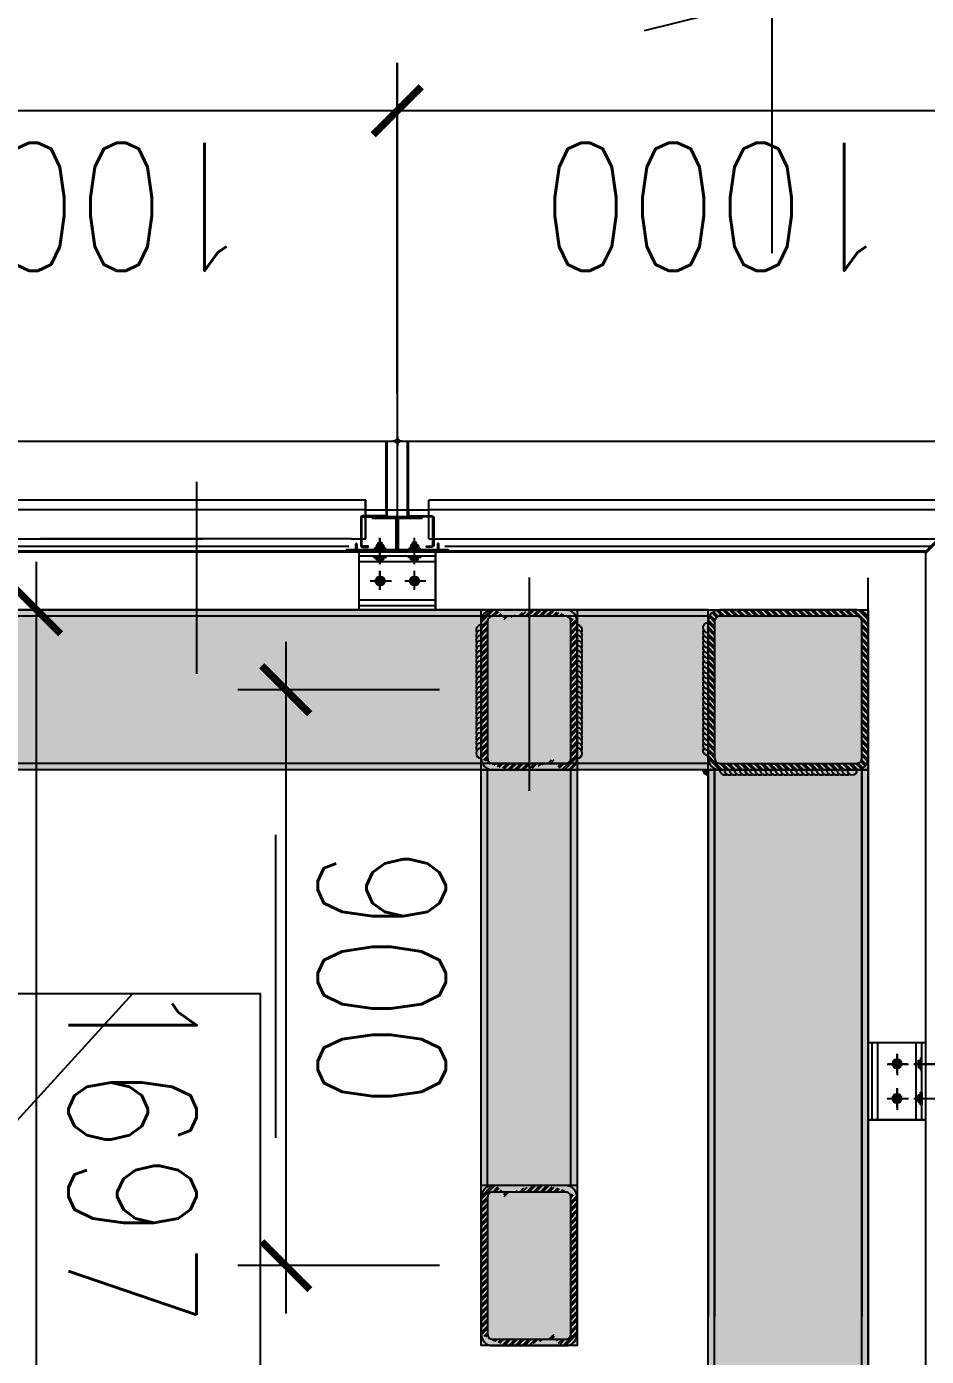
# Model space of a CAD drawing. Header units: millimetres. Extents: x 464 to 50148, y 310 to 56051.
# Drawn here: x 36494 to 37900, y 38253 to 40331 of the extents above; entities that cross this region are included whole.
import ezdxf

# ---------------------------------------------------------------- set-up
doc = ezdxf.new("R2010")
doc.units = ezdxf.units.MM
doc.linetypes.add('DASH', pattern=[0.35, 0.25, -0.1])
doc.layers.get('0').update_dxf_attribs({"color": 8})
doc.layers.get('Defpoints').update_dxf_attribs({"color": 8})
for name, color, linetype in [('COL-10 Rev j', 8, 'Continuous'), ('COL-228 Rev j', 8, 'Continuous'), ('CON', 8, 'Continuous'), ('DIM', 8, 'Continuous'), ('DLN030', 8, 'Continuous'), ('DLN040__', 8, 'Continuous'), ('DLN280__', 8, 'Continuous'), ('DLN314__', 8, 'Continuous'), ('LOUVRE_MULLION', 8, 'Continuous'), ('USER', 8, 'Continuous')]:
    doc.layers.add(name, color=color, linetype=linetype)
doc.styles.add('SIMPLEX', font='SIMPLEX.shx', dxfattribs={"width": 0.8, "bigfont": 'chineset.shx'})
doc.styles.add('SWIS721LT450', font='swissl.ttf')
doc.dimstyles.new('HKDT-70', dxfattribs={"dimscale": 70, "dimtxt": 4, "dimasz": 1.5, "dimexe": 1.5, "dimexo": 1.5, "dimgap": 1, "dimtad": 1, "dimdec": 0, "dimlfac": 1, "dimdsep": 46, "dimtxsty": 'SIMPLEX', "dimblk": 'ARCHTICK', "dimcen": 1, "dimdle": 1.5, "dimclrd": 256, "dimclre": 256, "dimclrt": 256, "dimadec": 1, "dimazin": 3, "dimtfac": 1, "dimtdec": 0, "dimtix": 1, "dimtmove": 2, "dimatfit": 0, "dimfxl": 3, "dimlwd": -1, "dimlwe": -1, "dimarcsym": 0})
doc.dimstyles.new('INTDIM', dxfattribs={"dimscale": 200, "dimtxt": 2.25, "dimasz": 1.5, "dimexe": 1, "dimexo": 0, "dimgap": 1, "dimtad": 1, "dimdec": 0, "dimrnd": 1, "dimzin": 1, "dimdsep": 46, "dimtxsty": 'SWIS721LT450', "dimcen": 1, "dimclrd": 256, "dimclre": 256, "dimclrt": 256, "dimaunit": 1, "dimadec": 3, "dimazin": 0, "dimtfac": 1, "dimtdec": 0, "dimtix": 1, "dimtmove": 2, "dimatfit": 0, "dimfxl": 1, "dimtolj": 1, "dimtzin": 0, "dimarcsym": 0})

# ---------------------------------------------------------------- blocks, each defined once
blk = doc.blocks.new('DIMARR')
for p, q in [((-1, 0.25), (0, 0)), ((-1, 0), (0, 0)), ((0, 0), (-1, -0.25))]:
    blk.add_line(p, q)
blk = doc.blocks.new('*D140')
at = {"layer": 'Defpoints', "color": 0, "transparency": 16777216}
for p in [(37659.5, 40374.4), (20434.5, 39776.7), (37659.5, 39776.7)]:
    blk.add_point(p, dxfattribs=at)
at = {"layer": 'DLN030', "lineweight": -2, "transparency": 16777216}
for p, q in [((20434.5, 39976.7), (20434.5, 40574.4)), ((37659.5, 39976.7), (37659.5, 40574.4)), ((20634.5, 40374.4), (37459.5, 40374.4))]:
    blk.add_line(p, q, dxfattribs=at)
at = {"layer": 'DLN030', "lineweight": -2, "transparency": 16777216, "xscale": 200, "yscale": 200, "zscale": 200, "rotation": 180}
blk.add_blockref('DIMARR', (20434.5, 40374.4), dxfattribs=at)
at = {"layer": 'DLN030', "lineweight": -2, "transparency": 16777216, "xscale": 200, "yscale": 200, "zscale": 200}
blk.add_blockref('DIMARR', (37659.5, 40374.4), dxfattribs=at)
at = {"layer": 'DLN030', "transparency": 16777216, "insert": (29047, 40628.6), "char_height": 300, "attachment_point": 5, "style": 'SWIS721LT450'}
blk.add_mtext('\\A1;17225', dxfattribs=at)
blk = doc.blocks.new('_ArchTick')
at = {"color": 0, "linetype": 'ByBlock', "const_width": 0.15}
blk.add_lwpolyline([(-0.5, -0.5), (0.5, 0.5)], dxfattribs=at)
blk = doc.blocks.new('*D34')
at = {"layer": 'Defpoints', "color": 0, "linetype": 'DASH', "ltscale": 300, "transparency": 16777216}
for p in [(997.9, 203.5), (1997.9, 90), (1997.9, -516.4)]:
    blk.add_point(p, dxfattribs=at)
at = {"layer": 'LOUVRE_MULLION', "color": 6, "ltscale": 300, "transparency": 16777216}
for p, q in [((997.9, 128.5), (997.9, -591.4)), ((1997.9, 15), (1997.9, -591.4)), ((922.9, -516.4), (2072.9, -516.4))]:
    blk.add_line(p, q, dxfattribs=at)
at = {"layer": 'LOUVRE_MULLION', "color": 6, "linetype": 'DASH', "ltscale": 300, "transparency": 16777216, "xscale": 75, "yscale": 75, "zscale": 75, "rotation": 180}
blk.add_blockref('_ArchTick', (997.9, -516.4), dxfattribs=at)
at = {"layer": 'LOUVRE_MULLION', "color": 6, "linetype": 'DASH', "ltscale": 300, "transparency": 16777216, "xscale": 75, "yscale": 75, "zscale": 75}
blk.add_blockref('_ArchTick', (1997.9, -516.4), dxfattribs=at)
at = {"layer": 'LOUVRE_MULLION', "color": 4, "linetype": 'DASH', "ltscale": 300, "transparency": 16777216, "insert": (1497.9, -366.4), "char_height": 200, "attachment_point": 5, "style": 'SIMPLEX'}
blk.add_mtext('1000', dxfattribs=at)
blk = doc.blocks.new('250X150X10')
at = {"ltscale": 100}
h = blk.add_hatch(dxfattribs=at)
h.set_pattern_fill('ANSI32', color=256, scale=20, style=0)
h.set_pattern_definition([(45, (0, 0), (-5.30330086, 5.30330086), []), (45, (3.5355, 0), (-5.30330086, 5.30330086), [])])
h.paths.add_polyline_path([(-55896.1, -430690.8), (-55896.1, -430476.8, 0.315789), (-56010.1, -430476.8, 1), (-56046.1, -430476.8), (-56046.1, -430690.8, 0.315789), (-55932.1, -430690.8, 1)])
h.paths.add_polyline_path([(-56028.1, -430698.8), (-55914.1, -430698.8, 0.414214), (-55906.1, -430690.8), (-55906.1, -430476.8, 0.414214), (-55914.1, -430468.8), (-56028.1, -430468.8, 0.414214), (-56036.1, -430476.8), (-56036.1, -430690.8, 0.414214)], flags=16)
for points in [[(-56028.1, -430708.8), (-55914.1, -430708.8, 0.414214), (-55896.1, -430690.8), (-55896.1, -430476.8, 0.414214), (-55914.1, -430458.8), (-56028.1, -430458.8, 0.414214), (-56046.1, -430476.8), (-56046.1, -430690.8, 0.414214)], [(-56028.1, -430698.8), (-55914.1, -430698.8, 0.414214), (-55906.1, -430690.8), (-55906.1, -430476.8, 0.414214), (-55914.1, -430468.8), (-56028.1, -430468.8, 0.414214), (-56036.1, -430476.8), (-56036.1, -430690.8, 0.414214)]]:
    blk.add_lwpolyline(points, format="xyb", close=True)
blk = doc.blocks.new('cp')
at = {"layer": 'USER'}
h = blk.add_hatch(color=256, dxfattribs=at)
h.paths.add_polyline_path([(0, 0), (1, 0, 0.414214), (0, 1)])
h.paths.add_polyline_path([(0, 0), (-1, 0, 0.414214), (0, -1)])
for p, q in [((-2.5, 0), (2.5, 0)), ((0, -2.5), (0, 2.5))]:
    blk.add_line(p, q, dxfattribs=at)
blk.add_circle((0, 0), 1, dxfattribs=at)
blk = doc.blocks.new('hanfeng8')
for centre, start, end in [((-134175.9, -434457.1), 90, 270), ((-134025.9, -434457.1), 270, 90), ((-134175.9, -434465.1), 150, 270), ((-134175.9, -434473.1), 150, 270), ((-134025.9, -434465.1), 270, 30), ((-134025.9, -434473.1), 270, 30), ((-134175.9, -434481.1), 150, 270), ((-134175.9, -434489.1), 150, 270), ((-134175.9, -434497.1), 150, 270), ((-134025.9, -434481.1), 270, 30), ((-134025.9, -434489.1), 270, 30), ((-134025.9, -434497.1), 270, 30), ((-134175.9, -434505.1), 150, 270), ((-134175.9, -434513.1), 150, 270), ((-134025.9, -434505.1), 270, 30), ((-134025.9, -434513.1), 270, 30), ((-134175.9, -434521.1), 150, 270), ((-134175.9, -434529.1), 150, 270), ((-134175.9, -434537.1), 150, 270), ((-134025.9, -434521.1), 270, 30), ((-134025.9, -434529.1), 270, 30), ((-134025.9, -434537.1), 270, 30), ((-134175.9, -434545.1), 150, 270), ((-134175.9, -434553.1), 150, 270), ((-134025.9, -434545.1), 270, 30), ((-134025.9, -434553.1), 270, 30), ((-134175.9, -434561.1), 150, 270), ((-134175.9, -434569.1), 150, 270), ((-134175.9, -434577.1), 150, 270), ((-134025.9, -434561.1), 270, 30), ((-134025.9, -434569.1), 270, 30), ((-134025.9, -434577.1), 270, 30), ((-134175.9, -434585.1), 150, 270), ((-134175.9, -434593.1), 150, 270), ((-134175.9, -434601.1), 150, 270), ((-134025.9, -434585.1), 270, 30), ((-134025.9, -434593.1), 270, 30), ((-134025.9, -434601.1), 270, 30), ((-134175.9, -434609.1), 150, 270), ((-134175.9, -434617.1), 150, 270), ((-134025.9, -434609.1), 270, 30), ((-134025.9, -434617.1), 270, 30), ((-134175.9, -434625.1), 150, 270), ((-134175.9, -434633.1), 150, 270), ((-134175.9, -434641.1), 150, 270), ((-134025.9, -434625.1), 270, 30), ((-134025.9, -434633.1), 270, 30), ((-134025.9, -434641.1), 270, 30), ((-134175.9, -434649.1), 150, 270), ((-134025.9, -434649.1), 270, 30)]:
    blk.add_arc(centre, 8, start, end)
blk = doc.blocks.new('*D39')
at = {"layer": 'Defpoints', "color": 0, "linetype": 'ByBlock', "transparency": 16777216}
for p in [(791.9, 1601.9), (791.9, 1420.7), (262.1, 1368.1)]:
    blk.add_point(p, dxfattribs=at)
at = {"layer": 'DIM', "color": 6, "transparency": 16777216}
for p, q in [((262.1, 1443.1), (262.1, 1676.9)), ((791.9, 1495.7), (791.9, 1676.9)), ((187.1, 1601.9), (866.9, 1601.9))]:
    blk.add_line(p, q, dxfattribs=at)
at = {"layer": 'DIM', "color": 6, "linetype": 'ByBlock', "transparency": 16777216, "xscale": 75, "yscale": 75, "zscale": 75, "rotation": 180}
blk.add_blockref('_ArchTick', (262.1, 1601.9), dxfattribs=at)
at = {"layer": 'DIM', "color": 6, "linetype": 'ByBlock', "transparency": 16777216, "xscale": 75, "yscale": 75, "zscale": 75}
blk.add_blockref('_ArchTick', (791.9, 1601.9), dxfattribs=at)
at = {"layer": 'DIM', "color": 4, "linetype": 'ByBlock', "transparency": 16777216, "insert": (527, 1751.9), "char_height": 200, "attachment_point": 5, "style": 'SIMPLEX'}
blk.add_mtext('530', dxfattribs=at)
blk = doc.blocks.new('*D40')
at = {"layer": 'Defpoints', "color": 0, "linetype": 'ByBlock', "transparency": 16777216}
for p in [(1791.9, 1601.9), (791.9, 1420.7), (1791.9, 1413.5)]:
    blk.add_point(p, dxfattribs=at)
at = {"layer": 'DIM', "color": 6, "transparency": 16777216}
for p, q in [((791.9, 1495.7), (791.9, 1676.9)), ((1791.9, 1488.5), (1791.9, 1676.9)), ((716.9, 1601.9), (1866.9, 1601.9))]:
    blk.add_line(p, q, dxfattribs=at)
at = {"layer": 'DIM', "color": 6, "linetype": 'ByBlock', "transparency": 16777216, "xscale": 75, "yscale": 75, "zscale": 75, "rotation": 180}
blk.add_blockref('_ArchTick', (791.9, 1601.9), dxfattribs=at)
at = {"layer": 'DIM', "color": 6, "linetype": 'ByBlock', "transparency": 16777216, "xscale": 75, "yscale": 75, "zscale": 75}
blk.add_blockref('_ArchTick', (1791.9, 1601.9), dxfattribs=at)
at = {"layer": 'DIM', "color": 4, "linetype": 'ByBlock', "transparency": 16777216, "insert": (1291.9, 1751.9), "char_height": 200, "attachment_point": 5, "style": 'SIMPLEX'}
blk.add_mtext('1000', dxfattribs=at)
blk = doc.blocks.new('*D56')
at = {"layer": 'Defpoints', "color": 0, "linetype": 'ByBlock', "transparency": 16777216}
for p in [(856.9, 1288.5), (1172.3, 1288.5), (856.9, 388.5)]:
    blk.add_point(p, dxfattribs=at)
at = {"layer": 'DIM', "color": 6, "transparency": 16777216}
for p, q in [((1172.3, 313.5), (1172.3, 1363.5)), ((931.9, 1288.5), (1247.3, 1288.5)), ((931.9, 388.5), (1247.3, 388.5))]:
    blk.add_line(p, q, dxfattribs=at)
at = {"layer": 'DIM', "color": 6, "linetype": 'ByBlock', "transparency": 16777216, "xscale": 75, "yscale": 75, "zscale": 75}
for p, rotation in [((1172.3, 1288.5), 90), ((1172.3, 388.5), 270)]:
    blk.add_blockref('_ArchTick', p, dxfattribs=dict(at, rotation=rotation))
at = {"layer": 'DIM', "color": 4, "linetype": 'ByBlock', "transparency": 16777216, "insert": (1022.3, 838.5), "char_height": 200, "attachment_point": 5, "rotation": 90, "style": 'SIMPLEX'}
blk.add_mtext('900', dxfattribs=at)
blk = doc.blocks.new('*D66')
at = {"layer": 'Defpoints', "color": 0, "linetype": 'ByBlock', "ltscale": 100, "transparency": 16777216}
for p in [(-1.4, 0), (998.1, 0), (998.1, -516.4)]:
    blk.add_point(p, dxfattribs=at)
at = {"layer": 'DIM', "color": 6, "ltscale": 100, "transparency": 16777216}
for p, q in [((-1.4, -75), (-1.4, -591.4)), ((998.1, -75), (998.1, -591.4)), ((-76.4, -516.4), (1073.1, -516.4))]:
    blk.add_line(p, q, dxfattribs=at)
at = {"layer": 'DIM', "color": 6, "linetype": 'ByBlock', "ltscale": 100, "transparency": 16777216, "xscale": 75, "yscale": 75, "zscale": 75, "rotation": 180}
blk.add_blockref('_ArchTick', (-1.4, -516.4), dxfattribs=at)
at = {"layer": 'DIM', "color": 6, "linetype": 'ByBlock', "ltscale": 100, "transparency": 16777216, "xscale": 75, "yscale": 75, "zscale": 75}
blk.add_blockref('_ArchTick', (998.1, -516.4), dxfattribs=at)
at = {"layer": 'DIM', "color": 4, "linetype": 'ByBlock', "ltscale": 100, "transparency": 16777216, "insert": (498.3, -366.4), "char_height": 200, "attachment_point": 5, "style": 'SIMPLEX'}
blk.add_mtext('1000', dxfattribs=at)
blk = doc.blocks.new('*D72')
at = {"layer": 'Defpoints', "color": 0, "linetype": 'ByBlock', "transparency": 16777216}
for p in [(1412.1, 1960.1), (1329.1, 263.5), (1561.7, 263.5)]:
    blk.add_point(p, dxfattribs=at)
at = {"layer": 'DIM', "color": 6, "transparency": 16777216}
for p, q in [((1561.7, 2035.1), (1561.7, 188.5)), ((1487.1, 1960.1), (1636.7, 1960.1)), ((1404.1, 263.5), (1636.7, 263.5))]:
    blk.add_line(p, q, dxfattribs=at)
at = {"layer": 'DIM', "color": 6, "linetype": 'ByBlock', "transparency": 16777216, "xscale": 75, "yscale": 75, "zscale": 75}
for p, rotation in [((1561.7, 1960.1), 90), ((1561.7, 263.5), 270)]:
    blk.add_blockref('_ArchTick', p, dxfattribs=dict(at, rotation=rotation))
at = {"layer": 'DIM', "color": 4, "linetype": 'ByBlock', "transparency": 16777216, "insert": (1411.7, 1111.8), "char_height": 200, "attachment_point": 5, "rotation": 90, "style": 'SIMPLEX'}
blk.add_mtext('1697', dxfattribs=at)
blk = doc.blocks.new('A$C7E8B1C4A')
h = blk.add_hatch()
h.set_pattern_fill('ANSI32', color=256, scale=20, angle=-90, style=0)
h.set_pattern_definition([(315, (430970.8645, -55632.636), (5.30330086, 5.30330086), []), (315, (430970.8645, -55636.172), (5.30330086, 5.30330086), [])])
h.paths.add_polyline_path([(494.1, 263.5, 0.414214), (512.1, 281.5), (512.1, 495.5, 0.414167), (494.1, 513.5), (280.1, 513.5, 0.414214), (262.1, 495.5), (262.1, 281.5, 0.414167), (280.1, 263.5)])
h.paths.add_polyline_path([(280.1, 273.5, -0.414214), (272.1, 281.5), (272.1, 495.5, -0.41426), (280.1, 503.5), (494.1, 503.5, -0.414214), (502.1, 495.5), (502.1, 281.5, -0.41426), (494.1, 273.5)], flags=16)
at = {"layer": 'CON'}
for points in [[(520.1, 513.5, 0.414828), (512.1, 521.5), (512.1, 513.5)], [(520.1, 513.5), (512.1, 513.5), (512.1, 521.5, -0.414227)]]:
    blk.add_hatch(color=256, dxfattribs=at).paths.add_polyline_path(points)
for p, q in [((262.1, 1900.1), (262.1, 513.5)), ((512.1, 1900.1), (512.1, 513.5)), ((262.1, 513.5), (262.1, 1368.1)), ((512.1, 513.5), (512.1, 1368.1)), ((262.1, 1060.5), (262.1, 940.5)), ((262.1, 1060.1), (262.1, 940.1)), ((791.9, 213), (791.9, 546.5)), ((512.1, 513.5), (262.1, 513.5)), ((262.1, 513.5), (1555.8, 513.5)), ((512.1, 513.5), (731.9, 513.5)), ((512.1, 513.5), (512.1, 263.5)), ((851.9, 513.5), (1731.9, 513.5)), ((512.1, 263.5), (937.9, 263.5)), ((512.1, 263.5), (1555.8, 263.5)), ((937.9, 263.5), (1057.9, 263.5)), ((938.1, 263.5), (1058.1, 263.5)), ((1057.9, 263.5), (1731.9, 263.5))]:
    blk.add_line(p, q)
for points in [[(262.1, 495.5), (262.1, 281.5, 0.414214), (280.1, 263.5), (494.1, 263.5, 0.414214), (512.1, 281.5), (512.1, 495.5, 0.414214), (494.1, 513.5), (280.1, 513.5, 0.414214)], [(272.1, 495.5), (272.1, 281.5, 0.414214), (280.1, 273.5), (494.1, 273.5, 0.414214), (502.1, 281.5), (502.1, 495.5, 0.414214), (494.1, 503.5), (280.1, 503.5, 0.414214)]]:
    blk.add_lwpolyline(points, format="xyb", close=True)
for centre, end in [((287.1, 513.5), 180.003), ((295.1, 513.5), 120.003), ((303.1, 513.5), 120.003), ((311.1, 513.5), 120.003), ((319.1, 513.5), 120.003), ((327.1, 513.5), 120.003), ((335.1, 513.5), 120.003), ((343.1, 513.5), 120.003), ((351.1, 513.5), 120.003), ((359.1, 513.5), 120.003), ((367.1, 513.5), 120.003), ((375.1, 513.5), 120.003), ((383.1, 513.5), 120.003), ((391.1, 513.5), 120.003), ((399.1, 513.5), 120.003), ((407.1, 513.5), 120.003), ((415.1, 513.5), 120.003), ((423.1, 513.5), 120.003), ((431.1, 513.5), 120.003), ((439.1, 513.5), 120.003), ((447.1, 513.5), 120.003), ((455.1, 513.5), 120.003), ((463.1, 513.5), 120.003), ((471.1, 513.5), 120.003), ((479.1, 513.5), 120.003)]:
    blk.add_arc(centre, 8, 0.003, end)
blk.add_lwpolyline([(716.9, 1163.5), (866.9, 1163.5), (866.9, 513.5), (716.9, 513.5)], close=True, dxfattribs=at)
for centre, start, end in [((446.1, 513.5), 0.0006, 120.0006), ((486.1, 513.5), 0.0006, 120.0006), ((512.1, 513.5), 359.9977, 90.0004), ((512.1, 513.5), 359.9996, 90.0023)]:
    blk.add_arc(centre, 8, start, end, dxfattribs=at)
at = {"layer": 'CON', "extrusion": (-1.22461e-16, -1.27435e-21, -1)}
for centre, end in [((-512.1, 483.4), 209.9994), ((-512.1, 475.4), 209.9994), ((-512.1, 467.4), 209.9994), ((-512.1, 459.4), 209.9994), ((-512.1, 451.4), 209.9994), ((-512.1, 443.4), 209.9994), ((-512.1, 435.4), 209.9994), ((-512.1, 427.4), 209.9994), ((-512.1, 419.4), 209.9994), ((-512.1, 411.4), 209.9994), ((-512.1, 403.4), 209.9994), ((-512.1, 395.4), 209.9994), ((-512.1, 387.4), 209.9994), ((-512.1, 379.4), 209.9994), ((-512.1, 371.4), 209.9994), ((-512.1, 363.4), 209.9994), ((-512.1, 355.4), 209.9994), ((-512.1, 347.4), 209.9994), ((-512.1, 339.4), 209.9994), ((-512.1, 331.4), 209.9994), ((-512.1, 323.4), 209.9994), ((-512.1, 315.4), 209.9994), ((-512.1, 307.4), 209.9994), ((-512.1, 299.4), 209.9994), ((-512.1, 291.4), 269.9994)]:
    blk.add_arc(centre, 8, 89.9994, end, dxfattribs=at)
at = {"layer": 'LOUVRE_MULLION'}
for p, q in [((272.1, 1887), (272.1, 513.5)), ((502.1, 1887), (502.1, 513.5)), ((172.1, 1589.6), (172.1, 174.9)), ((172.1, 1368.1), (172.1, 174.9)), ((272.1, 513.5), (272.1, 1368.1)), ((502.1, 513.5), (502.1, 1368.1)), ((262.1, 1060.5), (172.1, 1060.5)), ((172.1, 1060.5), (172.1, 940.5)), ((262.1, 1060.1), (172.1, 1060.1)), ((172.1, 1060.1), (172.1, 940.1)), ((178.1, 1060.5), (178.1, 940.5)), ((178.1, 1060.1), (178.1, 940.1)), ((187.1, 1060.5), (187.1, 940.5)), ((187.1, 1060.1), (187.1, 940.1)), ((247.1, 1060.5), (247.1, 940.5)), ((256.1, 1060.5), (256.1, 940.5)), ((256.1, 1060.1), (256.1, 940.1)), ((217.1, 1011.9), (217.1, 1044.9)), ((217.1, 1041.2), (217.1, 1011.3)), ((190.9, 1027.5), (149.4, 1027.5)), ((190.9, 1027.1), (149.4, 1027.1)), ((178.1, 1017.9), (178.1, 1037)), ((180.2, 1037), (178.1, 1037)), ((178.1, 1017.6), (178.1, 1036.6)), ((180.2, 1036.6), (178.1, 1036.6)), ((180.2, 1037), (180.2, 1017.9)), ((180.2, 1036.6), (180.2, 1017.6)), ((183.9, 1033), (180.2, 1033)), ((183.9, 1032.6), (180.2, 1032.6)), ((183.9, 1030.2), (180.2, 1030.2)), ((183.9, 1029.9), (180.2, 1029.9)), ((183.9, 1024.7), (180.2, 1024.7)), ((183.9, 1024.3), (180.2, 1024.3)), ((183.9, 1022), (180.2, 1022)), ((183.9, 1021.6), (180.2, 1021.6)), ((184.2, 1031.6), (184.2, 1023.4)), ((184.2, 1031.3), (184.2, 1023)), ((232.3, 1027.5), (199.3, 1027.5)), ((230.9, 1027.1), (201, 1027.1)), ((180.2, 1017.9), (178.1, 1017.9)), ((180.2, 1017.6), (178.1, 1017.6)), ((178.1, 983.1), (178.1, 964)), ((180.2, 983.1), (178.1, 983.1)), ((178.1, 982.7), (178.1, 963.6)), ((180.2, 982.7), (178.1, 982.7)), ((180.2, 964), (180.2, 983.1)), ((180.2, 963.6), (180.2, 982.7)), ((183.9, 979), (180.2, 979)), ((183.9, 978.7), (180.2, 978.7)), ((184.2, 969.4), (184.2, 977.6)), ((184.2, 969), (184.2, 977.3)), ((217.1, 958), (217.1, 990.9)), ((217.1, 987.3), (217.1, 957.4)), ((190.9, 973.5), (149.4, 973.5)), ((190.9, 973.2), (149.4, 973.2)), ((180.2, 964), (178.1, 964)), ((180.2, 963.6), (178.1, 963.6)), ((183.9, 976.3), (180.2, 976.3)), ((183.9, 975.9), (180.2, 975.9)), ((183.9, 970.8), (180.2, 970.8)), ((183.9, 970.4), (180.2, 970.4)), ((183.9, 968), (180.2, 968)), ((183.9, 967.7), (180.2, 967.7)), ((232.3, 973.5), (199.3, 973.5)), ((230.9, 973.2), (201, 973.2)), ((172.1, 940.5), (262.1, 940.5)), ((172.1, 940.1), (262.1, 940.1)), ((512.1, 503.5), (718.8, 503.5)), ((512.1, 503.5), (1555.8, 503.5)), ((865, 503.5), (1718.8, 503.5)), ((512.1, 273.5), (924.8, 273.5)), ((512.1, 273.5), (1555.8, 273.5)), ((1071, 273.5), (1718.8, 273.5)), ((937.9, 263.5), (937.9, 173.5)), ((937.9, 257.5), (1057.9, 257.5)), ((938.1, 263.5), (938.1, 173.5)), ((1057.9, 173.5), (1057.9, 263.5)), ((1058.1, 173.5), (1058.1, 263.5)), ((937.9, 248.5), (1057.9, 248.5)), ((938.1, 248.5), (1058.1, 248.5)), ((970.9, 232.3), (970.9, 202.4)), ((971.1, 232.3), (971.1, 202.4)), ((1024.9, 232.3), (1024.9, 202.4)), ((1025.1, 232.3), (1025.1, 202.4)), ((986.1, 218.5), (953.2, 218.5)), ((986.3, 218.5), (953.4, 218.5)), ((1040, 218.5), (1007.1, 218.5)), ((1040.3, 218.5), (1007.3, 218.5)), ((937.9, 188.5), (1057.9, 188.5)), ((970.9, 192.3), (970.9, 150.8)), ((971.1, 192.3), (971.1, 150.8)), ((1024.9, 192.3), (1024.9, 150.8)), ((1025.1, 192.3), (1025.1, 150.8)), ((-1.4, 1.4), (172.1, 174.9)), ((172.1, 174.9), (-1.4, 1.4)), ((0, 0), (173.5, 173.5)), ((173.5, 173.5), (0, 0)), ((171.9, 171.9), (1302.2, 171.9)), ((171.9, 171.9), (1555.8, 171.9)), ((173.5, 173.5), (1302.2, 173.5)), ((173.5, 173.5), (1555.8, 173.5)), ((937.9, 179.5), (1057.9, 179.5)), ((937.9, 173.5), (1057.9, 173.5)), ((938.1, 179.5), (1058.1, 179.5)), ((938.1, 173.5), (1058.1, 173.5)), ((961.4, 181.6), (980.5, 181.6)), ((961.4, 181.6), (961.4, 179.5)), ((980.5, 179.5), (961.4, 179.5)), ((961.4, 170), (980.5, 170)), ((961.4, 170), (980.5, 170)), ((961.4, 168), (961.4, 170)), ((980.5, 168), (961.4, 168)), ((961.6, 181.6), (980.7, 181.6)), ((961.6, 181.6), (961.6, 179.5)), ((980.7, 179.5), (961.6, 179.5)), ((961.6, 170), (980.7, 170)), ((961.6, 170), (980.7, 170)), ((961.6, 168), (961.6, 170)), ((980.7, 168), (961.6, 168)), ((963.5, 168), (963.5, 166)), ((963.7, 168), (963.7, 166)), ((965.4, 185.3), (965.4, 181.6)), ((965.6, 185.3), (965.6, 181.6)), ((966.8, 185.6), (975, 185.6)), ((967, 185.6), (975.2, 185.6)), ((968.2, 185.3), (968.2, 181.6)), ((968.4, 185.3), (968.4, 181.6)), ((973.7, 185.3), (973.7, 181.6)), ((973.9, 185.3), (973.9, 181.6)), ((976.4, 185.3), (976.4, 181.6)), ((976.6, 185.3), (976.6, 181.6)), ((978.4, 168), (978.4, 166)), ((978.6, 168), (978.6, 166)), ((980.5, 181.6), (980.5, 179.5)), ((980.5, 168), (980.5, 170)), ((980.7, 181.6), (980.7, 179.5)), ((980.7, 168), (980.7, 170)), ((1034.4, 181.6), (1015.3, 181.6)), ((1015.3, 181.6), (1015.3, 179.5)), ((1015.3, 179.5), (1034.4, 179.5)), ((1034.4, 170), (1015.3, 170)), ((1034.4, 170), (1015.3, 170)), ((1015.3, 168), (1015.3, 170)), ((1015.3, 168), (1034.4, 168)), ((1034.6, 181.6), (1015.5, 181.6)), ((1015.5, 181.6), (1015.5, 179.5)), ((1015.5, 179.5), (1034.6, 179.5)), ((1034.6, 170), (1015.5, 170)), ((1034.6, 170), (1015.5, 170)), ((1015.5, 168), (1015.5, 170)), ((1015.5, 168), (1034.6, 168)), ((1017.4, 168), (1017.4, 166)), ((1017.6, 168), (1017.6, 166)), ((1019.4, 185.3), (1019.4, 181.6)), ((1019.6, 185.3), (1019.6, 181.6)), ((1029, 185.6), (1020.7, 185.6)), ((1029.2, 185.6), (1021, 185.6)), ((1022.1, 185.3), (1022.1, 181.6)), ((1022.3, 185.3), (1022.3, 181.6)), ((1027.6, 185.3), (1027.6, 181.6)), ((1027.8, 185.3), (1027.8, 181.6)), ((1030.4, 185.3), (1030.4, 181.6)), ((1030.6, 185.3), (1030.6, 181.6)), ((1032.3, 168), (1032.3, 166)), ((1032.5, 168), (1032.5, 166)), ((1034.4, 181.6), (1034.4, 179.5)), ((1034.4, 168), (1034.4, 170)), ((1034.6, 181.6), (1034.6, 179.5)), ((1034.6, 168), (1034.6, 170)), ((1302.2, 173.5), (2212.5, 173.5)), ((1302.2, 171.9), (2212.5, 171.9)), ((948.5, 152.5), (152.5, 152.5)), ((948.7, 152.5), (152.5, 152.5)), ((164.5, 164.5), (923.3, 164.5)), ((164.5, 164.5), (923.5, 164.5)), ((948.5, 152.5), (948.5, 92)), ((948.7, 152.5), (948.7, 92)), ((963.5, 166), (978.4, 166)), ((963.7, 166), (978.6, 166)), ((965.4, 162.4), (965.4, 165.7)), ((965.6, 162.4), (965.6, 165.7)), ((975.1, 162), (966.8, 162)), ((975.3, 162), (967, 162)), ((967.9, 162), (967.9, 158.8)), ((967.9, 158.8), (973.9, 158.8)), ((967.9, 158.8), (968.4, 158.3)), ((968.1, 162), (968.1, 158.8)), ((968.1, 158.8), (974.1, 158.8)), ((968.1, 158.8), (968.6, 158.3)), ((968.2, 165.7), (968.2, 162.4)), ((968.4, 165.7), (968.4, 162.4)), ((968.4, 162), (968.4, 158.3)), ((968.4, 158.3), (973.4, 158.3)), ((968.6, 162), (968.6, 158.3)), ((968.6, 158.3), (973.6, 158.3)), ((973.4, 162), (973.4, 158.3)), ((973.4, 158.3), (973.9, 158.8)), ((973.6, 162), (973.6, 158.3)), ((973.6, 158.3), (974.1, 158.8)), ((973.7, 165.7), (973.7, 162.4)), ((973.9, 165.7), (973.9, 162.4)), ((973.9, 162), (973.9, 158.8)), ((974.1, 162), (974.1, 158.8)), ((976.4, 162.4), (976.4, 165.7)), ((976.6, 162.4), (976.6, 165.7)), ((1032.3, 166), (1017.4, 166)), ((1032.5, 166), (1017.6, 166)), ((1019.4, 162.4), (1019.4, 165.7)), ((1019.6, 162.4), (1019.6, 165.7)), ((1020.7, 162), (1029, 162)), ((1020.9, 162), (1029.2, 162)), ((1021.9, 162), (1021.9, 158.8)), ((1027.9, 158.8), (1021.9, 158.8)), ((1022.4, 158.3), (1021.9, 158.8)), ((1022.1, 165.7), (1022.1, 162.4)), ((1022.1, 162), (1022.1, 158.8)), ((1028.1, 158.8), (1022.1, 158.8)), ((1022.6, 158.3), (1022.1, 158.8)), ((1022.3, 165.7), (1022.3, 162.4)), ((1022.4, 162), (1022.4, 158.3)), ((1027.4, 158.3), (1022.4, 158.3)), ((1022.6, 162), (1022.6, 158.3)), ((1027.6, 158.3), (1022.6, 158.3)), ((1027.4, 162), (1027.4, 158.3)), ((1027.9, 158.8), (1027.4, 158.3)), ((1027.6, 165.7), (1027.6, 162.4)), ((1027.6, 162), (1027.6, 158.3)), ((1028.1, 158.8), (1027.6, 158.3)), ((1027.8, 165.7), (1027.8, 162.4)), ((1027.9, 162), (1027.9, 158.8)), ((1028.1, 162), (1028.1, 158.8)), ((1030.4, 162.4), (1030.4, 165.7)), ((1030.6, 162.4), (1030.6, 165.7)), ((1047.3, 152.5), (1047.3, 92)), ((1069.4, 152.5), (1047.3, 152.5)), ((1047.5, 152.5), (1047.5, 92)), ((1069.6, 152.5), (1047.5, 152.5)), ((1069.4, 152.5), (1302.2, 152.5)), ((1069.6, 152.5), (1555.8, 152.5)), ((1073.9, 164.5), (1302.2, 164.5)), ((1074.1, 164.5), (1555.8, 164.5)), ((1302.2, 164.5), (1923.3, 164.5)), ((1948.5, 152.5), (1302.2, 152.5)), ((107.5, 107.5), (948.5, 107.5)), ((107.5, 107.5), (948.7, 107.5)), ((1047.3, 107.5), (948.5, 107.5)), ((1047.5, 107.5), (948.7, 107.5)), ((980.4, 107.5), (980.4, 0)), ((980.6, 107.5), (980.6, 0)), ((981.9, 107.5), (981.9, 0)), ((982.1, 107.5), (982.1, 0)), ((1013.9, 107.5), (1013.9, 0)), ((1014.1, 107.5), (1014.1, 0)), ((1015.4, 107.5), (1015.4, 0)), ((1015.6, 107.5), (1015.6, 0)), ((1047.3, 107.5), (1302.2, 107.5)), ((1047.5, 107.5), (1555.8, 107.5)), ((1302.2, 107.5), (1948.5, 107.5)), ((92, 92), (948.5, 92)), ((92, 92), (948.7, 92)), ((1047.3, 92), (1302.2, 92)), ((1047.5, 92), (1555.8, 92)), ((1302.2, 92), (1948.5, 92)), ((2212.5, 0), (0, 0))]:
    blk.add_line(p, q, dxfattribs=at)
for points in [[(726.9, 1163.5), (726.9, 513.5)], [(856.9, 1163.5), (856.9, 513.5)]]:
    blk.add_lwpolyline(points, dxfattribs=at)
for points in [[(210.6, 1027.5), (213.9, 1033.1), (220.3, 1033.1), (223.6, 1027.5), (220.3, 1021.9), (213.9, 1021.9)], [(217.1, 1033.6), (222.7, 1030.3), (222.7, 1023.9), (217.1, 1020.6), (211.5, 1023.9), (211.5, 1030.3)], [(210.6, 973.5), (213.9, 979.2), (220.3, 979.2), (223.6, 973.5), (220.3, 967.9), (213.9, 967.9)], [(217.1, 979.7), (222.7, 976.4), (222.7, 969.9), (217.1, 966.7), (211.5, 969.9), (211.5, 976.4)], [(964.4, 218.5), (967.7, 224.1), (974.2, 224.1), (977.4, 218.5), (974.2, 212.9), (967.7, 212.9)], [(964.7, 218.5), (967.9, 224.1), (974.4, 224.1), (977.6, 218.5), (974.4, 212.9), (967.9, 212.9)], [(1018.4, 218.5), (1021.6, 224.1), (1028.1, 224.1), (1031.3, 218.5), (1028.1, 212.9), (1021.6, 212.9)], [(1018.6, 218.5), (1021.8, 224.1), (1028.3, 224.1), (1031.5, 218.5), (1028.3, 212.9), (1021.8, 212.9)]]:
    blk.add_lwpolyline(points, close=True, dxfattribs=at)
for points in [[(959.9, 118.4), (1035.9, 118.4, 0.414214), (1036.9, 119.4), (1036.9, 119.4, 0.414214), (1035.9, 120.4), (1000.4, 120.4, -0.414214), (999.9, 120.9), (999.9, 169.4, -0.414214), (1000.4, 169.9), (1060.9, 169.9), (1060.9, 160.9, 0.414214), (1061.9, 159.9), (1061.9, 159.9, 0.414214), (1062.9, 160.9), (1062.9, 169.9), (1076.9, 169.9, 0.414214), (1077.9, 170.9), (1077.9, 170.9, 0.414214), (1076.9, 171.9), (918.9, 171.9, 0.414214), (917.9, 170.9), (917.9, 170.9, 0.414214), (918.9, 169.9), (932.9, 169.9), (932.9, 160.9, 0.414214), (933.9, 159.9), (933.9, 159.9, 0.414214), (934.9, 160.9), (934.9, 169.9), (995.4, 169.9, -0.414214), (995.9, 169.4), (995.9, 120.9, -0.414214), (995.4, 120.4), (959.9, 120.4, 0.414214), (958.9, 119.4), (958.9, 119.4, 0.414214)], [(960.1, 118.4), (1036.1, 118.4, 0.414214), (1037.1, 119.4), (1037.1, 119.4, 0.414214), (1036.1, 120.4), (1000.6, 120.4, -0.414214), (1000.1, 120.9), (1000.1, 169.4, -0.414214), (1000.6, 169.9), (1061.1, 169.9), (1061.1, 160.9, 0.414214), (1062.1, 159.9), (1062.1, 159.9, 0.414214), (1063.1, 160.9), (1063.1, 169.9), (1077.1, 169.9, 0.414214), (1078.1, 170.9), (1078.1, 170.9, 0.414214), (1077.1, 171.9), (919.1, 171.9, 0.414214), (918.1, 170.9), (918.1, 170.9, 0.414214), (919.1, 169.9), (933.1, 169.9), (933.1, 160.9, 0.414214), (934.1, 159.9), (934.1, 159.9, 0.414214), (935.1, 160.9), (935.1, 169.9), (995.6, 169.9, -0.414214), (996.1, 169.4), (996.1, 120.9, -0.414214), (995.6, 120.4), (960.1, 120.4, 0.414214), (959.1, 119.4), (959.1, 119.4, 0.414214)]]:
    blk.add_lwpolyline(points, format="xyb", close=True, dxfattribs=at)
for points in [[(980.4, 107.5), (980.4, 115.4, 0.414214), (978.9, 116.9), (943.9, 116.9, -0.414214), (940.9, 119.9), (940.9, 162.5, -0.414214), (943.9, 165.5), (952.4, 165.5), (952.4, 164), (943.9, 164, 0.414214), (942.4, 162.5), (942.4, 119.9, 0.414214), (943.9, 118.4), (978.9, 118.4, -0.414214), (981.9, 115.4), (981.9, 107.5)], [(980.6, 107.5), (980.6, 115.4, 0.414214), (979.1, 116.9), (944.1, 116.9, -0.414214), (941.1, 119.9), (941.1, 162.5, -0.414214), (944.1, 165.5), (952.6, 165.5), (952.6, 164), (944.1, 164, 0.414214), (942.6, 162.5), (942.6, 119.9, 0.414214), (944.1, 118.4), (979.1, 118.4, -0.414214), (982.1, 115.4), (982.1, 107.5)], [(1015.4, 107.5), (1015.4, 115.4, -0.414214), (1016.9, 116.9), (1051.9, 116.9, 0.414214), (1054.9, 119.9), (1054.9, 162.5, 0.414214), (1051.9, 165.5), (1043.4, 165.5), (1043.4, 164), (1051.9, 164, -0.414214), (1053.4, 162.5), (1053.4, 119.9, -0.414214), (1051.9, 118.4), (1016.9, 118.4, 0.414214), (1013.9, 115.4), (1013.9, 107.5)], [(1015.6, 107.5), (1015.6, 115.4, -0.414214), (1017.1, 116.9), (1052.1, 116.9, 0.414214), (1055.1, 119.9), (1055.1, 162.5, 0.414214), (1052.1, 165.5), (1043.6, 165.5), (1043.6, 164), (1052.1, 164, -0.414214), (1053.6, 162.5), (1053.6, 119.9, -0.414214), (1052.1, 118.4), (1017.1, 118.4, 0.414214), (1014.1, 115.4), (1014.1, 107.5)]]:
    blk.add_lwpolyline(points, format="xyb", dxfattribs=at)
for centre, radius in [((217.1, 1027.5), 7.2), ((217.1, 1027.1), 7.2), ((217.1, 1027.5), 6.48), ((217.1, 1027.1), 6.48), ((217.1, 1027.5), 2.88), ((217.1, 1027.1), 2.88), ((217.1, 973.5), 7.2), ((217.1, 973.2), 7.2), ((217.1, 973.5), 6.48), ((217.1, 973.2), 6.48), ((217.1, 973.5), 2.88), ((217.1, 973.2), 2.88), ((970.9, 218.5), 7.2), ((971.1, 218.5), 7.2), ((970.9, 218.5), 6.48), ((971.1, 218.5), 6.48), ((970.9, 218.5), 2.88), ((971.1, 218.5), 2.88), ((1024.9, 218.5), 7.2), ((1025.1, 218.5), 7.2), ((1024.9, 218.5), 6.48), ((1025.1, 218.5), 6.48), ((1024.9, 218.5), 2.88), ((1025.1, 218.5), 2.88)]:
    blk.add_circle(centre, radius, dxfattribs=at)
for centre, radius, start, end in [((181.4, 1031.6), 2.87, 331.701, 28.4525), ((181.4, 1031.2), 2.87, 331.701, 28.4525), ((173.3, 1027.5), 10.9, 345.3319, 14.6669), ((173.3, 1027.1), 10.9, 345.3319, 14.6669), ((181.4, 1023.3), 2.87, 331.5448, 28.2963), ((181.4, 1023), 2.87, 331.5448, 28.2963), ((217.1, 1027.5), 3.6, 322.6164, 307.8882), ((217.1, 1027.1), 3.6, 232.6164, 217.8882), ((181.4, 977.7), 2.87, 331.7037, 28.4552), ((181.4, 977.3), 2.87, 331.7037, 28.4552), ((217.1, 973.5), 3.6, 322.6164, 307.8882), ((173.3, 973.5), 10.9, 345.3331, 14.6681), ((173.3, 973.2), 10.9, 345.3331, 14.6681), ((181.4, 969.4), 2.87, 331.5475, 28.299), ((181.4, 969), 2.87, 331.5475, 28.299), ((217.1, 973.2), 3.6, 232.6164, 217.8882), ((970.9, 218.5), 3.6, 322.6164, 307.8882), ((971.1, 218.5), 3.6, 322.6164, 307.8882), ((1024.9, 218.5), 3.6, 322.6164, 307.8882), ((1025.1, 218.5), 3.6, 322.6164, 307.8882), ((966.8, 182.8), 2.87, 61.701, 118.4525), ((967, 182.8), 2.87, 61.701, 118.4525), ((970.9, 174.7), 10.9, 75.3319, 104.6669), ((971.1, 174.7), 10.9, 75.3319, 104.6669), ((975.1, 182.8), 2.87, 61.5448, 118.2963), ((975.3, 182.8), 2.87, 61.5448, 118.2963), ((1020.7, 182.8), 2.87, 61.7037, 118.4552), ((1020.9, 182.8), 2.87, 61.7037, 118.4552), ((1024.9, 174.7), 10.9, 75.3331, 104.6681), ((1025.1, 174.7), 10.9, 75.3331, 104.6681), ((1029, 182.8), 2.87, 61.5475, 118.299), ((1029.2, 182.8), 2.87, 61.5475, 118.299), ((966.8, 163.1), 2.87, 61.701, 118.4525), ((966.8, 164.9), 2.87, 241.5448, 298.2963), ((967, 163.1), 2.87, 61.701, 118.4525), ((967, 164.9), 2.87, 241.5448, 298.2963), ((970.9, 155.1), 10.9, 75.3319, 104.6669), ((970.9, 172.9), 10.9, 255.3319, 284.6669), ((971.1, 155.1), 10.9, 75.3319, 104.6669), ((971.1, 172.9), 10.9, 255.3319, 284.6669), ((975.1, 163.1), 2.87, 61.5448, 118.2963), ((975.1, 164.9), 2.87, 241.701, 298.4525), ((975.3, 163.1), 2.87, 61.5448, 118.2963), ((975.3, 164.9), 2.87, 241.701, 298.4525), ((1020.7, 163.1), 2.87, 61.7037, 118.4552), ((1020.7, 164.9), 2.87, 241.5475, 298.299), ((1020.9, 163.1), 2.87, 61.7037, 118.4552), ((1020.9, 164.9), 2.87, 241.5475, 298.299), ((1024.9, 155.1), 10.9, 75.3331, 104.6681), ((1024.9, 172.9), 10.9, 255.3331, 284.6681), ((1025.1, 155.1), 10.9, 75.3331, 104.6681), ((1025.1, 172.9), 10.9, 255.3331, 284.6681), ((1029, 163.1), 2.87, 61.5475, 118.299), ((1029, 164.9), 2.87, 241.7037, 298.4552), ((1029.2, 163.1), 2.87, 61.5475, 118.299), ((1029.2, 164.9), 2.87, 241.7037, 298.4552)]:
    blk.add_arc(centre, radius, start, end, dxfattribs=at)
for name, p in [('250X150X10', (56763, 431872.3)), ('250X150X10', (56763, 430972.3)), ('hanfeng8', (134892.8, 434944.6))]:
    blk.add_blockref(name, p)
at = {"layer": 'USER', "xscale": 3, "yscale": 3, "zscale": 3}
for p in [(997.9, 0), (998.1, 0)]:
    blk.add_blockref('cp', p, dxfattribs=at)
at = {"layer": 'DIM'}
for base, p1, p2, angle, picture, middle in [((1561.7, 263.5), (1412.1, 1960.1), (1329.1, 263.5), 270, '*D72', (1411.7, 1111.8)), ((1172.3, 1288.5), (856.9, 388.5), (856.9, 1288.5), 90, '*D56', (1022.3, 838.5))]:
    dim = blk.add_linear_dim(base=base, p1=p1, p2=p2, angle=angle, dimstyle='HKDT-70', override={"dimscale": 50}, dxfattribs=at)
    dim.commit()
    dim.dimension.update_dxf_attribs({"geometry": picture, "text_midpoint": middle})
for base, p1, p2, picture, middle in [((791.9, 1601.9), (262.1, 1368.1), (791.9, 1420.7), '*D39', (527, 1751.9)), ((1791.9, 1601.9), (791.9, 1420.7), (1791.9, 1413.5), '*D40', (1291.9, 1751.9))]:
    dim = blk.add_linear_dim(base=base, p1=p1, p2=p2, dimstyle='HKDT-70', override={"dimscale": 50}, dxfattribs=at)
    dim.commit()
    dim.dimension.update_dxf_attribs({"geometry": picture, "text_midpoint": middle})
at = {"layer": 'DIM', "ltscale": 100}
dim = blk.add_linear_dim(base=(998.1051, -516.4415), p1=(-1.4142, 0), p2=(998.1051, 0), dimstyle='HKDT-70', override={"dimscale": 50}, dxfattribs=at)
dim.commit()
dim.dimension.update_dxf_attribs({"geometry": '*D66', "text_midpoint": (498.3455, -366.4415)})
at = {"layer": 'LOUVRE_MULLION', "ltscale": 300}
dim = blk.add_linear_dim(base=(1997.9, -516.4), p1=(997.9, 203.5), p2=(1997.9, 90), dimstyle='HKDT-70', override={"dimscale": 50}, dxfattribs=at)
dim.commit()
dim.dimension.update_dxf_attribs({"geometry": '*D34', "text_midpoint": (1497.9, -366.4)})

msp = doc.modelspace()

# ---------------------------------------------------------------- hatches: boundary and pattern name
at = {"layer": 'COL-228 Rev j', "ltscale": 100}
h = msp.add_hatch(color=256, dxfattribs=at)
h.dxf.hatch_style = 1
h.paths.add_polyline_path([(23250.8, 39419.5), (37809.5, 39419.5), (37809.5, 28767.6), (37559.5, 28846.1), (37559.5, 39169.5), (23201.7, 39169.5)])
h = msp.add_hatch(color=256, dxfattribs=at)
h.dxf.hatch_style = 1
h.paths.add_polyline_path([(37204.7, 39419.5), (37354.7, 39419.5), (37354.7, 38269.5), (37204.7, 38269.5)])

# ---------------------------------------------------------------- linework, layer by layer
at = {"layer": 'COL-10 Rev j', "ltscale": 100}
msp.add_lwpolyline([(36883.2, 39067.9), (36883.2, 38594.4)], dxfattribs=at)
at = {"layer": 'COL-228 Rev j', "ltscale": 100}
for points in [[(23250.8, 39419.5), (37809.5, 39419.5), (37809.5, 28767.6), (37559.5, 28846.1), (37559.5, 39169.5), (23201.7, 39169.5)], [(37204.7, 39419.5), (37354.7, 39419.5), (37354.7, 38269.5), (37204.7, 38269.5)]]:
    msp.add_lwpolyline(points, close=True, dxfattribs=at)
at = {"layer": 'DLN280__'}
for q in [(20509.5, 38819.5), (32009.5, 33709.5)]:
    msp.add_line((36659.5, 38819.5), q, dxfattribs=at)
msp.add_lwpolyline([(32009.5, 33709.5), (36859.5, 33709.5), (36859.5, 38819.5), (32009.5, 38819.5)], close=True, dxfattribs=at)
at = {"layer": 'DLN314__', "ltscale": 0.03}
for p, q in [((36759.5, 39619.5), (36759.5, 39319.5)), ((37809.5, 28750.9), (37809.5, 39469.5))]:
    msp.add_line(p, q, dxfattribs=at)

# ---------------------------------------------------------------- block references
at = {"layer": 'DLN314__', "rotation": 180}
msp.add_blockref('A$C7E8B1C4A', (38071.5, 39683), dxfattribs=at)

# ---------------------------------------------------------------- dimensions: what is measured, and where the dimension line sits
at = {"layer": 'DLN030'}
dim = msp.add_linear_dim(base=(37659.5, 40374.4), p1=(20434.5, 39776.7), p2=(37659.5, 39776.7), dimstyle='INTDIM', override={"dimscale": 1, "dimtxt": 300, "dimasz": 200, "dimexe": 200, "dimexo": 200, "dimgap": 100, "dimrnd": 0, "dimzin": 0, "dimblk": 'DIMARR', "dimcen": 200, "dimclrt": 256}, dxfattribs=at)
dim.commit()
dim.dimension.update_dxf_attribs({"geometry": '*D140', "text_midpoint": (29047, 40628.6)})

# ---------------------------------------------------------------- leaders
at = {"layer": 'DLN040__'}
for points in [[(36198.9, 39575.5), (36198.9, 42835.6), (37156.8, 42835.6)], [(37809.5, 38048.9), (40517, 38048.9), (40517, 42514.6)]]:
    msp.add_leader(points, dimstyle='INTDIM', override={"dimscale": 1, "dimtxt": 300, "dimasz": 200, "dimexe": 200, "dimexo": 200, "dimgap": 100, "dimtad": 0, "dimrnd": 0, "dimzin": 0, "dimcen": 200, "dimclrt": 256}, dxfattribs=at)

doc.saveas('drawing.dxf')
